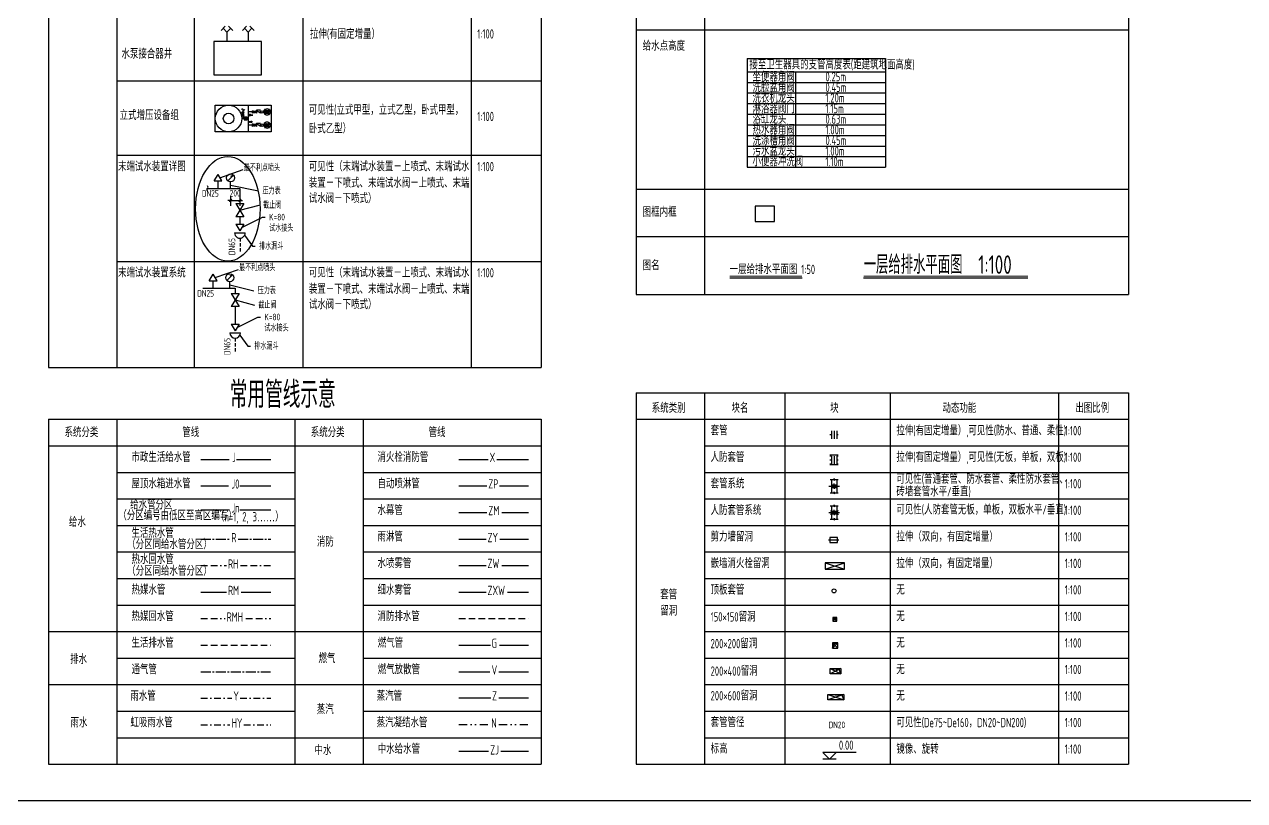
# Model space of a CAD drawing. Header units: millimetres. Extents: x -104227 to 2378000, y -101687 to 2248640.
# Drawn here: x -59364 to -13395, y -101687 to -72433 of the extents above; entities that cross this region are included whole.
import ezdxf

# ---------------------------------------------------------------- set-up
doc = ezdxf.new("R2010")
doc.units = ezdxf.units.MM
doc.header["$LTSCALE"] = 500
for name, pattern in [('BORDER', [1.75, 0.5, -0.25, 0.5, -0.25, 0, -0.25]), ('CENTER2', [1.125, 0.75, -0.125, 0.125, -0.125]), ('DASHDOT', [1, 0.5, -0.25, 0, -0.25]), ('DASHED', [0.75, 0.5, -0.25]), ('DIVIDE3', [1.579, 0.625, -0.318, 0, -0.318, 0, -0.318])]:
    doc.linetypes.add(name, pattern=pattern)
doc.layers.get('DEFPOINTS').update_dxf_attribs({"color": 9})
for name, color, linetype in [('W-BUSH', 231, 'Continuous'), ('W-BUSH-NOTE', 231, 'Continuous'), ('W-DRAI-DOME-PIPE', 4, 'DASHED'), ('W-DRAI-NOTE', 50, 'Continuous'), ('W-DRAI-VENT-PIPE', 5, 'CENTER2'), ('W-EQPM', 40, 'Continuous'), ('W-FRPT-DRAI-PIPE', 4, 'DASHED'), ('W-FRPT-HYDT-EQPM', 60, 'Continuous'), ('W-FRPT-HYDT-PIPE', 1, 'Continuous'), ('W-FRPT-NOTE', 60, 'Continuous'), ('W-FRPT-SPRL-EQPM', 60, 'Continuous'), ('W-FRPT-SPRL-PIPE', 2, 'Continuous'), ('W-GAS-NOTE', 200, 'Continuous'), ('W-GAS-PIPE', 2, 'Continuous'), ('W-HOLE', 231, 'Continuous'), ('W-NOTE', 40, 'Continuous'), ('W-NOTE-NAME', 40, 'Continuous'), ('W-RAIN-NOTE', 60, 'Continuous'), ('W-RAIN-PIPE', 6, 'DASHDOT'), ('W-RECL-PIPE', 6, 'Continuous'), ('W-WSUP-COOL-PIPE', 3, 'Continuous'), ('W-WSUP-HOT-PIPE', 6, 'CENTER2'), ('W-WSUP-HOTI-PIPE', 2, 'Continuous'), ('W-WSUP-HOTR-PIPE', 2, 'BORDER'), ('W-WSUP-NOTE', 40, 'Continuous')]:
    doc.layers.add(name, color=color, linetype=linetype)
doc.styles.add('TH-STYLE1', font='', dxfattribs={"width": 0.8})
doc.styles.add('TH-STYLE3', font='tssdeng.shx', dxfattribs={"width": 0.7, "bigfont": 'tssdchn.shx'})
doc.styles.get('TH-STYLE1').set_extended_font_data('SimSun')
doc.dimstyles.new('TH-DIM100-W', dxfattribs={"dimscale": 100, "dimtxt": 2.5, "dimasz": 1, "dimexe": 2, "dimexo": 3, "dimgap": 1.5, "dimtad": 1, "dimdec": 0, "dimdsep": 46, "dimtxsty": 'TH-STYLE1', "dimblk1": 'ARCHTICK', "dimblk2": 'ARCHTICK', "dimsah": 1, "dimcen": -1, "dimclrd": 256, "dimclre": 256, "dimclrt": 256, "dimazin": 0, "dimtfac": 1, "dimtdec": 0, "dimtix": 1, "dimtmove": 2, "dimatfit": 0, "dimfxl": 2, "dimtolj": 1, "dimtzin": 0, "dimlwd": -1, "dimlwe": -1, "dimarcsym": 0})

# ---------------------------------------------------------------- blocks, each defined once
blk = doc.blocks.new('*U167')
at = {"layer": 'W-NOTE'}
blk.add_lwpolyline([(0, 0), (726, 0), (726, 574), (0, 574)], close=True, dxfattribs=at)
blk = doc.blocks.new('*U174')
for p, q in [((438, 581), (279, 422)), ((500, 360), (359, 501)), ((500, 360), (641, 501)), ((562, 581), (721, 422)), ((1238, 581), (1079, 422)), ((1300, 360), (1159, 501)), ((1300, 360), (1441, 501)), ((1362, 581), (1521, 422))]:
    blk.add_line(p, q)
blk.add_lwpolyline([(0, -1250), (1800, -1250), (1800, 0), (0, 0)], close=True)
at = {"layer": 'W-FRPT-HYDT-PIPE'}
for p, q in [((500, 360), (500, 0)), ((1300, 360), (1300, 0))]:
    blk.add_line(p, q, dxfattribs=at)
blk = doc.blocks.new('200×400留洞')
at = {"layer": 'DEFPOINTS'}
for p, q in [((400, 0), (0, -200)), ((0, 0), (400, -200))]:
    blk.add_line(p, q, dxfattribs=at)
at = {"layer": 'W-HOLE'}
for p in [(400, 0), (0, -200)]:
    blk.add_line(p, (60, -30), dxfattribs=at)
blk.add_lwpolyline([(0, -200), (400, -200), (400, 0), (0, 0)], close=True, dxfattribs=at)
blk = doc.blocks.new('150×150留洞')
at = {"layer": 'DEFPOINTS'}
for p, q in [((-75, 75), (75, -75)), ((-75, -75), (75, 75))]:
    blk.add_line(p, q, dxfattribs=at)
at = {"layer": 'W-HOLE'}
for p, q in [((-37.5, 37.5), (-75, -75)), ((75, 75), (-37.5, 37.5))]:
    blk.add_line(p, q, dxfattribs=at)
blk.add_lwpolyline([(-75, -75), (75, -75), (75, 75), (-75, 75)], close=True, dxfattribs=at)
blk = doc.blocks.new('200×200留洞')
at = {"layer": 'DEFPOINTS'}
for p, q in [((100, 100), (-100, -100)), ((-100, 100), (100, -100))]:
    blk.add_line(p, q, dxfattribs=at)
at = {"layer": 'W-HOLE'}
for p in [(-100, -100), (100, 100)]:
    blk.add_line(p, (-50, 50), dxfattribs=at)
blk.add_lwpolyline([(-100, -100), (100, -100), (100, 100), (-100, 100)], close=True, dxfattribs=at)
blk = doc.blocks.new('*U165')
blk.add_lwpolyline([(0, -75), (300, -75), (300, 125), (0, 125)], close=True)
at = {"layer": 'DEFPOINTS'}
blk.add_line((-50, 25), (350, 25), dxfattribs=at)
blk = doc.blocks.new('200×600留洞')
at = {"layer": 'DEFPOINTS'}
for p, q in [((0, 0), (600, -200)), ((600, 0), (0, -200))]:
    blk.add_line(p, q, dxfattribs=at)
at = {"layer": 'W-HOLE'}
for p in [(0, 0), (600, -200)]:
    blk.add_line(p, (537, -21), dxfattribs=at)
blk.add_lwpolyline([(600, -200), (0, -200), (0, 0), (600, 0)], close=True, dxfattribs=at)
blk = doc.blocks.new('*U166')
at = {"layer": 'W-HOLE'}
for p, q in [((0, 0), (730, -240)), ((0, 0), (0, -240)), ((730, 0), (0, 0)), ((0, -240), (730, 0)), ((0, -240), (730, -240)), ((730, -240), (730, 0))]:
    blk.add_line(p, q, dxfattribs=at)
blk = doc.blocks.new('顶板套管')
at = {"layer": 'W-BUSH'}
blk.add_circle((0, 0), 75, dxfattribs=at)
blk = doc.blocks.new('*U302')
at = {"layer": 'W-BUSH-NOTE', "style": 'TH-STYLE3', "width": 0.7}
blk.add_text('DN20', height=250, dxfattribs=at).set_placement((53, 51))
blk = doc.blocks.new('_ArchTick')
at = {"color": 0, "linetype": 'ByBlock', "const_width": 0.4}
blk.add_lwpolyline([(-0.5, -0.5), (0.5, 0.5)], dxfattribs=at)
blk = doc.blocks.new('标高符号')
for p, q in [((1250, 250), (0, 250)), ((250, 0), (0, 250)), ((500, 0), (0, 0)), ((250, 0), (500, 250))]:
    blk.add_line(p, q)
blk = doc.blocks.new('闸阀')
for p, q in [((0, 90), (0, -90)), ((0, 90), (300, -90)), ((0, -90), (300, 90)), ((150, 90), (150, -90)), ((300, 90), (300, -90))]:
    blk.add_line(p, q)
blk = doc.blocks.new('立式泵')
at = {"linetype": 'Continuous'}
h = blk.add_hatch(dxfattribs=at)
h.set_pattern_fill('NET', color=8, scale=270, angle=-270, style=0)
h.set_pattern_definition([(90, (-658012.705, -679308.226), (-33.75, -4e-11), []), (180, (-658012.705, -679308.226), (4e-11, -33.75), [])])
edge = h.paths.add_edge_path()
edge.add_arc((255, 0), 122, 0, 360)
at = {"color": 7, "linetype": 'Continuous'}
for p, q in [((0, 98), (16, 98)), ((0, -98), (0, 98)), ((0, -98), (0, 98)), ((16, -98), (16, 98)), ((16, -98), (16, 98)), ((142, 45), (16, 67)), ((84, 185), (70, 171)), ((84, 185), (70, 171)), ((75, 135), (70, 171)), ((75, 135), (70, 171)), ((83, 176), (79, 172)), ((83, 176), (79, 172)), ((79, 172), (80, 166)), ((79, 172), (80, 166)), ((80, 166), (86, 165)), ((80, 166), (86, 165)), ((88, 174), (83, 176)), ((88, 174), (83, 176)), ((120, 180), (84, 185)), ((120, 180), (84, 185)), ((86, 165), (90, 169)), ((86, 165), (90, 169)), ((90, 169), (88, 174)), ((90, 169), (88, 174)), ((158, 112), (143, 97)), ((158, 112), (143, 97)), ((143, 97), (156, 71)), ((143, 97), (156, 71)), ((156, 102), (152, 98)), ((156, 102), (152, 98)), ((152, 98), (154, 93)), ((152, 98), (154, 93)), ((154, 93), (159, 91)), ((154, 93), (159, 91)), ((162, 101), (156, 102)), ((162, 101), (156, 102)), ((184, 99), (158, 112)), ((184, 99), (158, 112)), ((159, 91), (163, 95)), ((159, 91), (163, 95)), ((163, 95), (162, 101)), ((163, 95), (162, 101)), ((352, 112), (325, 99)), ((352, 112), (325, 99)), ((348, 101), (346, 96)), ((348, 101), (346, 96)), ((346, 96), (350, 91)), ((346, 96), (350, 91)), ((353, 103), (348, 101)), ((353, 103), (348, 101)), ((350, 91), (356, 93)), ((350, 91), (356, 93)), ((366, 97), (352, 112)), ((366, 97), (352, 112)), ((357, 98), (353, 103)), ((357, 98), (353, 103)), ((354, 71), (366, 97)), ((354, 71), (366, 97)), ((356, 93), (357, 98)), ((356, 93), (357, 98)), ((368, 45), (499, 67)), ((390, 180), (425, 185)), ((390, 180), (425, 185)), ((421, 175), (420, 169)), ((421, 175), (420, 169)), ((420, 169), (424, 165)), ((420, 169), (424, 165)), ((427, 176), (421, 175)), ((427, 176), (421, 175)), ((424, 165), (429, 167)), ((424, 165), (429, 167)), ((440, 171), (425, 185)), ((440, 171), (425, 185)), ((431, 172), (427, 176)), ((431, 172), (427, 176)), ((429, 167), (431, 172)), ((429, 167), (431, 172)), ((435, 135), (440, 171)), ((435, 135), (440, 171)), ((491, 83), (491, 67)), ((491, 83), (499, 83)), ((491, 83), (499, 83)), ((491, 83), (491, 67)), ((491, 78), (499, 78)), ((491, 78), (499, 78)), ((491, 72), (499, 72)), ((491, 72), (499, 72)), ((491, 67), (499, 67)), ((491, 67), (499, 67)), ((491, 55), (499, 55)), ((491, 55), (491, 40)), ((491, 55), (491, 40)), ((491, 55), (499, 55)), ((491, 51), (499, 51)), ((491, 51), (499, 51)), ((491, 44), (499, 44)), ((491, 44), (499, 44)), ((491, 40), (499, 40)), ((491, 40), (499, 40)), ((491, 8), (499, 8)), ((491, -8), (491, 8)), ((491, -8), (491, 8)), ((491, 8), (499, 8)), ((491, 3), (499, 3)), ((491, 3), (499, 3)), ((499, -98), (499, 98)), ((499, -98), (499, 98)), ((515, -98), (515, 98)), ((515, -98), (515, 98)), ((0, -98), (16, -98)), ((142, -45), (16, -67)), ((75, -135), (70, -171)), ((75, -135), (70, -171)), ((70, -171), (84, -185)), ((70, -171), (84, -185)), ((80, -167), (79, -172)), ((80, -167), (79, -172)), ((79, -172), (83, -176)), ((79, -172), (83, -176)), ((86, -165), (80, -167)), ((86, -165), (80, -167)), ((83, -176), (88, -175)), ((83, -176), (88, -175)), ((120, -180), (84, -185)), ((120, -180), (84, -185)), ((90, -169), (86, -165)), ((90, -169), (86, -165)), ((88, -175), (90, -169)), ((88, -175), (90, -169)), ((156, -71), (143, -97)), ((156, -71), (143, -97)), ((143, -97), (158, -112)), ((143, -97), (158, -112)), ((154, -93), (152, -98)), ((154, -93), (152, -98)), ((152, -98), (156, -103)), ((152, -98), (156, -103)), ((159, -91), (154, -93)), ((159, -91), (154, -93)), ((156, -103), (162, -101)), ((156, -103), (162, -101)), ((158, -112), (184, -99)), ((158, -112), (184, -99)), ((163, -96), (159, -91)), ((163, -96), (159, -91)), ((162, -101), (163, -96)), ((162, -101), (163, -96)), ((325, -99), (352, -112)), ((325, -99), (352, -112)), ((350, -91), (346, -95)), ((350, -91), (346, -95)), ((346, -95), (348, -101)), ((346, -95), (348, -101)), ((348, -101), (353, -102)), ((348, -101), (353, -102)), ((356, -93), (350, -91)), ((356, -93), (350, -91)), ((352, -112), (366, -97)), ((352, -112), (366, -97)), ((353, -102), (357, -98)), ((353, -102), (357, -98)), ((366, -97), (354, -71)), ((366, -97), (354, -71)), ((357, -98), (356, -93)), ((357, -98), (356, -93)), ((368, -45), (499, -67)), ((390, -180), (425, -185)), ((390, -180), (425, -185)), ((424, -165), (420, -169)), ((424, -165), (420, -169)), ((420, -169), (421, -174)), ((420, -169), (421, -174)), ((421, -174), (427, -176)), ((421, -174), (427, -176)), ((429, -166), (424, -165)), ((429, -166), (424, -165)), ((425, -185), (440, -171)), ((425, -185), (440, -171)), ((427, -176), (431, -172)), ((427, -176), (431, -172)), ((431, -172), (429, -166)), ((431, -172), (429, -166)), ((435, -135), (440, -171)), ((435, -135), (440, -171)), ((491, -3), (499, -3)), ((491, -3), (499, -3)), ((491, -8), (499, -8)), ((491, -8), (499, -8)), ((491, -55), (491, -40)), ((491, -40), (499, -40)), ((491, -40), (499, -40)), ((491, -55), (491, -40)), ((491, -44), (499, -44)), ((491, -44), (499, -44)), ((491, -51), (499, -51)), ((491, -51), (499, -51)), ((491, -55), (499, -55)), ((491, -55), (499, -55)), ((491, -67), (499, -67)), ((491, -83), (491, -67)), ((491, -83), (491, -67)), ((491, -67), (499, -67)), ((491, -72), (499, -72)), ((491, -72), (499, -72)), ((491, -78), (499, -78)), ((491, -78), (499, -78)), ((491, -83), (499, -83)), ((491, -83), (499, -83))]:
    blk.add_line(p, q, dxfattribs=at)
for centre, radius in [((84, 170), 4.96), ((84, 170), 4.96), ((84, 170), 3.24), ((84, 170), 3.24), ((255, 0), 122), ((255, 0), 122), ((158, 97), 4.96), ((158, 97), 4.96), ((158, 97), 3.24), ((158, 97), 3.24), ((352, 97), 4.96), ((352, 97), 4.96), ((352, 97), 3.24), ((352, 97), 3.24), ((425, 171), 4.96), ((425, 171), 4.96), ((425, 171), 3.24), ((425, 171), 3.24), ((84, -171), 4.96), ((84, -171), 4.96), ((84, -171), 3.24), ((84, -171), 3.24), ((158, -97), 4.96), ((158, -97), 4.96), ((158, -97), 3.24), ((158, -97), 3.24), ((352, -97), 4.96), ((352, -97), 4.96), ((352, -97), 3.24), ((352, -97), 3.24), ((425, -170), 4.96), ((425, -170), 4.96), ((425, -170), 3.24), ((425, -170), 3.24)]:
    blk.add_circle(centre, radius, dxfattribs=at)
for start, end in [(16.05611, 163.75715), (16.05611, 163.75715), (196.24659, 343.94389), (196.24659, 343.94389)]:
    blk.add_arc((255, 0), 225, start, end, dxfattribs=at)
blk = doc.blocks.new('可曲绕橡胶接头')
for p, q in [((0, 90), (0, -90)), ((240, 90), (240, -90))]:
    blk.add_line(p, q)
blk.add_circle((120, 0), 90)
blk = doc.blocks.new('止回阀')
for p, q in [((0, 126), (300, 126)), ((0, 90), (0, -90)), ((0, -90), (300, 90)), ((300, 126), (150, 150)), ((300, 90), (300, -90))]:
    blk.add_line(p, q)
blk = doc.blocks.new('断线')
for centre, start, end in [((-31, -21), 34.253, 147.6552), ((31, 21), 214.253, 327.6552)]:
    blk.add_arc(centre, 38.1, start, end)
blk = doc.blocks.new('电接点压力表')
for p, q in [((53, 328), (-53, 222)), ((53, 328), (-2, 295)), ((0, 200), (0, 0)), ((0, 100), (60, 100)), ((60, 100), (60, 30)), ((111, 245), (69, 245)), ((75, 275), (111, 275)), ((111, 275), (111, 245))]:
    blk.add_line(p, q)
blk.add_circle((0, 275), 75)
blk = doc.blocks.new('蝶阀')
h = blk.add_hatch(color=256)
h.paths.add_polyline_path([(151, -19, 0.135933), (156, 0, 0.760667), (89, 19)])
h.paths.add_polyline_path([(89, 19, 0.135933), (84, 0, 0.760667), (151, -19)])
blk.add_line((0, 90), (240, -90))
blk.add_lwpolyline([(0, -90), (240, -90), (240, 90), (0, 90)], close=True)
blk.add_circle((120, 0), 36)
blk = doc.blocks.new('立式增压设备（甲）')
at = {"layer": 'W-EQPM'}
blk.add_lwpolyline([(3425733, -1114444), (3427833, -1114444), (3427833, -1115444), (3425733, -1115444)], close=True, dxfattribs=at)
for radius in [500, 200]:
    blk.add_circle((3426233, -1114944), radius, dxfattribs=at)
at = {"layer": 'W-FRPT-HYDT-EQPM'}
for p, q in [((3427024, -1114817), (3426983, -1114817)), ((3427087, -1114817), (3427024, -1114780)), ((3427024, -1114854), (3427024, -1114780)), ((3427087, -1114817), (3427024, -1114854)), ((3427087, -1114817), (3427142, -1114817)), ((3427103, -1114788), (3427103, -1114845)), ((3427126, -1114788), (3427126, -1114845))]:
    blk.add_line(p, q, dxfattribs=at)
at = {"layer": 'W-FRPT-HYDT-PIPE'}
for p, q in [((3426777, -1114697), (3426777, -1114607)), ((3426983, -1115444), (3426983, -1114444)), ((3427133, -1114694), (3426983, -1114694)), ((3427810, -1114694), (3427833, -1114694)), ((3426733, -1114944), (3426817, -1114944)), ((3426777, -1114847), (3426777, -1114944)), ((3426937, -1114944), (3426983, -1114944)), ((3427133, -1115194), (3426983, -1115194)), ((3427810, -1115194), (3427833, -1115194))]:
    blk.add_line(p, q, dxfattribs=at)
at = {"layer": 'W-EQPM', "xscale": 0.5, "yscale": 0.5, "zscale": 0.5, "rotation": 180}
for p in [(3427810, -1114694), (3427810, -1115194)]:
    blk.add_blockref('立式泵', p, dxfattribs=at)
at = {"layer": 'W-FRPT-HYDT-EQPM'}
for name, p, xscale, yscale, zscale, rotation in [('闸阀', (3426777, -1114847), 0.5, 0.5, 0.5, 90), ('闸阀', (3427283, -1114694), 0.5, 0.5, 0.5, 180), ('可曲绕橡胶接头', (3427553, -1114694), 0.5, 0.5, 0.5, 180), ('蝶阀', (3426937, -1114944), 0.5, 0.5, 0.5, 180), ('电接点压力表', (3426983, -1115068), 0.3839999999909196, 0.3839999999909196, 0.3839999999909196, 270), ('闸阀', (3427283, -1115194), 0.5, 0.5, 0.5, 180), ('可曲绕橡胶接头', (3427553, -1115194), 0.5, 0.5, 0.5, 180)]:
    blk.add_blockref(name, p, dxfattribs=dict(at, xscale=xscale, yscale=yscale, zscale=zscale, rotation=rotation))
at = {"layer": 'W-FRPT-HYDT-EQPM', "xscale": -0.5, "yscale": 0.5, "zscale": 0.5}
for p in [(3427433, -1114694), (3427433, -1115194)]:
    blk.add_blockref('止回阀', p, dxfattribs=at)
at = {"layer": 'W-FRPT-NOTE'}
blk.add_blockref('断线', (3426777, -1114607), dxfattribs=at)
blk = doc.blocks.new('*U243')
at = {"layer": 'W-EQPM'}
blk.add_blockref('立式增压设备（甲）', (-3425598, 1115538), dxfattribs=at)
blk = doc.blocks.new('*U270')
for p, q in [((-100, 0), (-100, -300)), ((100, 0), (100, -300)), ((-100, -150), (-160, -150)), ((160, -150), (100, -150))]:
    blk.add_line(p, q)
at = {"layer": 'DEFPOINTS'}
blk.add_line((0, 0), (0, -300), dxfattribs=at)
blk = doc.blocks.new('*U271')
at = {"layer": 'W-NOTE'}
blk.add_lwpolyline([(0, 0), (1146, 0), (1146, 574), (0, 574)], close=True, dxfattribs=at)
blk = doc.blocks.new('*U282')
for p, q in [((-50, 250), (0, 250)), ((0, 250), (0, -249)), ((0, 250), (81, 250)), ((0, 50), (200, 50)), ((100, 290), (81, 250)), ((100, 290), (100, 210)), ((100, 210), (119, 250)), ((100, 50), (100, 100)), ((119, 250), (200, 250)), ((200, 250), (200, -250)), ((200, 250), (250, 250)), ((-50, -250), (0, -250)), ((0, -50), (200, -50)), ((0, -250), (81, -250)), ((100, -210), (81, -250)), ((100, -50), (100, -100)), ((100, -210), (100, -290)), ((100, -290), (119, -250)), ((119, -250), (200, -250)), ((200, -250), (250, -250))]:
    blk.add_line(p, q)
at = {"layer": 'DEFPOINTS'}
blk.add_line((-100, 0), (300, 0), dxfattribs=at)
blk = doc.blocks.new('*U276')
for p, q in [((160, 30), (-160, 30)), ((-100, 0), (-160, 0)), ((-100, 0), (-100, -300)), ((100, 0), (100, -300)), ((160, 0), (100, 0)), ((-100, -150), (-160, -150)), ((-100, -300), (-160, -300)), ((160, -330), (-160, -330)), ((160, -150), (100, -150)), ((160, -300), (100, -300))]:
    blk.add_line(p, q)
at = {"layer": 'DEFPOINTS'}
blk.add_line((0, 0), (0, -300), dxfattribs=at)
blk = doc.blocks.new('*U274')
for p, q in [((-50, 250), (0, 250)), ((-30, 80), (-30, 50)), ((-30, 50), (230, 50)), ((0, 250), (0, -249)), ((0, 250), (81, 250)), ((100, 290), (81, 250)), ((100, 290), (100, 210)), ((100, 210), (119, 250)), ((100, 50), (100, 100)), ((119, 250), (200, 250)), ((200, 250), (200, -250)), ((200, 250), (250, 250)), ((230, 80), (230, 50)), ((-50, -250), (0, -250)), ((-30, -50), (230, -50)), ((-30, -50), (-30, -80)), ((0, -250), (81, -250)), ((100, -210), (81, -250)), ((100, -50), (100, -100)), ((100, -210), (100, -290)), ((100, -290), (119, -250)), ((119, -250), (200, -250)), ((200, -250), (250, -250)), ((230, -50), (230, -80))]:
    blk.add_line(p, q)
at = {"layer": 'DEFPOINTS'}
blk.add_line((-100, 0), (300, 0), dxfattribs=at)
blk = doc.blocks.new('*D305')
at = {"transparency": 16777216}
for p, q in [((334, 503), (234, 503)), ((334, 661), (334, 303)), ((334, 503), (684, 503)), ((684, 661), (684, 303)), ((684, 503), (784, 503))]:
    blk.add_line(p, q, dxfattribs=at)
at = {"layer": 'DEFPOINTS', "color": 0, "transparency": 16777216}
for p in [(334, 961), (684, 961), (684, 503)]:
    blk.add_point(p, dxfattribs=at)
at = {"transparency": 16777216, "xscale": 100, "yscale": 100, "zscale": 100}
blk.add_blockref('_ArchTick', (334, 503), dxfattribs=at)
at = {"transparency": 16777216, "xscale": 100, "yscale": 100, "zscale": 100, "rotation": 180}
blk.add_blockref('_ArchTick', (684, 503), dxfattribs=at)
at = {"transparency": 16777216, "insert": (509, 778), "char_height": 250, "attachment_point": 5, "style": 'TH-STYLE3'}
blk.add_mtext('\\A1;200', dxfattribs=at)
blk = doc.blocks.new('*U306')
for p, q in [((-289, 1238), (-139, 1488)), ((11, 1238), (-139, 1488)), ((378, 1250), (590, 1462)), ((590, 1462), (480, 1413)), ((-289, 1238), (11, 1238)), ((834, 768), (534, 268)), ((534, 768), (834, 268)), ((534, 768), (834, 768)), ((834, 768), (834, 768)), ((834, 268), (534, 268)), ((534, -391), (684, -641)), ((534, -391), (834, -391)), ((834, -391), (684, -641))]:
    blk.add_line(p, q)
at = {"ltscale": 0.5}
blk.add_line((484, 961), (484, 1206), dxfattribs=at)
at = {"linetype": 'Continuous'}
blk.add_line((486, -718), (885, -718), dxfattribs=at)
blk.add_circle((484, 1356), 150)
blk.add_ellipse((686, -718), major_axis=(0, 200), ratio=1, start_param=1.570797, end_param=4.712389, dxfattribs=at)
at = {"layer": 'W-FRPT-DRAI-PIPE', "ltscale": 0.5}
blk.add_line((692, -918), (692, -1444), dxfattribs=at)
at = {"layer": 'W-FRPT-SPRL-PIPE', "ltscale": 0.5}
for p, q in [((-538, 961), (684, 961)), ((-139, 961), (-139, 1238)), ((684, 961), (684, 768)), ((684, 268), (684, -391))]:
    blk.add_line(p, q, dxfattribs=at)
at = {"style": 'TH-STYLE3', "width": 0.7}
blk.add_text('DN65', height=250, rotation=90, dxfattribs=at).set_placement((509, -1555))
at = {"char_height": 250, "attachment_point": 1, "style": 'TH-STYLE3'}
for s, insert in [('最不利点喷头', (832, 1859)), ('\\A1;压力表', (1537, 990)), ('\\A1;', (1967, 1271)), ('DN25', (-744, 895)), ('\\A1;截止阀', (1558, 450)), ('K=80\\P试水接头', (1787, 2)), ('\\A1;排水漏斗', (1409, -1097))]:
    blk.add_mtext(s, dxfattribs=dict(at, insert=insert))
blk.add_leader([(-64, 1363), (814, 1667)], dimstyle='TH-DIM100-W', override={"dimgap": 1.5, "dimtad": 0, "dimtxsty": 'TH-STYLE3'})
at = {"annotation_type": 0, "has_hookline": 1, "hookline_direction": 0}
for points, text_width in [([(484, 1084), (1387, 865)], 492), ([(684, 518), (1408, 325)], 482), ([(759, -516), (1537, -123), (1637, -123)], 670), ([(864, -808), (1159, -1222), (1259, -1222)], 666)]:
    blk.add_leader(points, dimstyle='TH-DIM100-W', override={"dimgap": 1.5, "dimtad": 0, "dimtxsty": 'TH-STYLE3'}, dxfattribs=dict(at, text_width=text_width))
blk = doc.blocks.new('*U304')
for p, q in [((-288.8, 1238), (-138.8, 1488)), ((11.2, 1238), (-138.8, 1488)), ((227.9, 1249.9), (440.1, 1462.1)), ((440.1, 1462.1), (329.8, 1412.6)), ((-288.8, 1238), (11.2, 1238)), ((834, 385.6), (534, -114.4)), ((534, 385.6), (834, -114.4)), ((534, 385.6), (834, 385.6)), ((834, 385.6), (834, 385.6)), ((834, -114.4), (534, -114.4)), ((534, -391), (684, -641)), ((534, -391), (834, -391)), ((834, -391), (684, -641))]:
    blk.add_line(p, q)
at = {"ltscale": 0.5}
blk.add_line((334, 961), (334, 1206), dxfattribs=at)
at = {"linetype": 'Continuous'}
blk.add_line((485.5, -718), (885.5, -718), dxfattribs=at)
blk.add_circle((334, 1356), 150)
blk.add_ellipse((232.7, 191.3), major_axis=(0, 1972.5), ratio=0.6156135)
blk.add_ellipse((685.5, -718), major_axis=(0, 200), ratio=1, start_param=1.5707968, end_param=4.7123895, dxfattribs=at)
at = {"layer": 'W-FRPT-DRAI-PIPE', "ltscale": 0.5}
blk.add_line((692.5, -918), (692.5, -1444), dxfattribs=at)
at = {"layer": 'W-FRPT-SPRL-PIPE', "ltscale": 0.5}
for p, q in [((-537.8, 961), (684, 961)), ((-138.8, 961), (-138.8, 1238)), ((684, 961), (684, 385.6)), ((684, -114.4), (684, -391))]:
    blk.add_line(p, q, dxfattribs=at)
at = {"xscale": 1.5, "yscale": 1.5, "zscale": 1.5, "rotation": 270}
blk.add_blockref('断线', (-537.8, 961), dxfattribs=at)
at = {"style": 'TH-STYLE3', "width": 0.7}
blk.add_text('DN65', height=250, rotation=90, dxfattribs=at).set_placement((509.3, -1555))
at = {"char_height": 250, "attachment_point": 1, "style": 'TH-STYLE3'}
for s, insert in [('最不利点喷头', (832.4, 1859.2)), ('\\A1;压力表', (1536.9, 989.7)), ('\\A1;', (1967, 1270.8)), ('DN25', (-744.2, 895.3)), ('\\A1;截止阀', (1558.1, 450.1)), ('K=80\\P试水接头', (1786.9, 1.6)), ('\\A1;排水漏斗', (1409.1, -1096.8))]:
    blk.add_mtext(s, dxfattribs=dict(at, insert=insert))
dim = blk.add_linear_dim(base=(684, 503.2), p1=(334, 961), p2=(684, 961), text='200', dimstyle='TH-DIM100-W', override={"dimtxsty": 'TH-STYLE3'})
dim.commit()
dim.dimension.update_dxf_attribs({"geometry": '*D305', "text_midpoint": (509, 778.2)})
blk.add_leader([(-63.8, 1363), (814.1, 1667)], dimstyle='TH-DIM100-W', override={"dimgap": 1.5, "dimtad": 0, "dimtxsty": 'TH-STYLE3'})
at = {"annotation_type": 0, "has_hookline": 1, "hookline_direction": 0}
for points, text_width in [([(334, 1083.5), (1386.9, 864.7)], 491.9), ([(684, 135.6), (1408.1, 325.1)], 482.3), ([(759, -516), (1536.9, -123.4), (1636.9, -123.4)], 669.7), ([(863.9, -808.5), (1159.1, -1221.8), (1259.1, -1221.8)], 665.6)]:
    blk.add_leader(points, dimstyle='TH-DIM100-W', override={"dimgap": 1.5, "dimtad": 0, "dimtxsty": 'TH-STYLE3'}, dxfattribs=dict(at, text_width=text_width))

msp = doc.modelspace()

# ---------------------------------------------------------------- linework, layer by layer
for p, q in [((-58455.27, -47364.75), (-58455.27, -85364.75)), ((-55878.26, -47364.75), (-55878.26, -85364.75)), ((-52965.82, -47364.75), (-52965.82, -85364.75)), ((-48880.18, -47364.75), (-48880.18, -85364.75)), ((-42535.53, -47364.75), (-42535.53, -85364.75)), ((-39899.01, -47364.75), (-39899.01, -85364.75)), ((-36320.25, -47364.75), (-36320.25, -82617.92)), ((-33743.24, -47364.75), (-33743.24, -82617.92)), ((-17763.99, -47364.75), (-17763.99, -82617.92)), ((-36320.25, -72642.74), (-17763.99, -72642.74)), ((-55878.26, -74564.75), (-39899.01, -74564.75)), ((-55878.26, -77364.75), (-39899.01, -77364.75)), ((-36320.25, -78642.74), (-17763.99, -78642.74)), ((-36320.25, -80426.31), (-17763.99, -80426.31)), ((-55878.26, -81364.75), (-39899.01, -81364.75)), ((-36320.25, -82617.92), (-17763.99, -82617.92)), ((-58455.27, -85364.75), (-39899.01, -85364.75)), ((-36320.25, -86317.15), (-17763.99, -86317.15)), ((-36320.25, -86317.15), (-36320.25, -100317.15)), ((-33743.24, -86317.15), (-33743.24, -100317.15)), ((-30719.17, -86317.15), (-30719.17, -100317.15)), ((-26745.16, -86317.15), (-26745.16, -100317.15)), ((-20400.51, -86317.15), (-20400.51, -100317.15)), ((-17763.99, -86317.15), (-17763.99, -100317.15)), ((-58455.27, -87317.15), (-39899.01, -87317.15)), ((-58455.27, -87317.15), (-58455.27, -100317.15)), ((-55878.26, -87317.15), (-55878.26, -100317.15)), ((-49177.14, -87317.15), (-49177.14, -100317.15)), ((-46600.13, -87317.15), (-46600.13, -100317.15)), ((-39899.01, -87317.15), (-39899.01, -100317.15)), ((-36320.25, -87317.15), (-17763.99, -87317.15)), ((-58455.27, -88317.15), (-49177.14, -88317.15)), ((-49177.14, -88317.15), (-39899.01, -88317.15)), ((-33743.24, -88317.15), (-17763.99, -88317.15)), ((-55878.26, -89317.15), (-49177.14, -89317.15)), ((-46600.13, -89317.15), (-39899.01, -89317.15)), ((-33743.24, -89317.15), (-17763.99, -89317.15)), ((-55878.26, -90317.15), (-49177.14, -90317.15)), ((-46600.13, -90317.15), (-39899.01, -90317.15)), ((-33743.24, -90317.15), (-17763.99, -90317.15)), ((-55878.26, -91317.15), (-49177.14, -91317.15)), ((-46600.13, -91317.15), (-39899.01, -91317.15)), ((-33743.24, -91317.15), (-17763.99, -91317.15)), ((-55878.26, -92317.15), (-49177.14, -92317.15)), ((-46600.13, -92317.15), (-39899.01, -92317.15)), ((-33743.24, -92317.15), (-17763.99, -92317.15)), ((-55878.26, -93317.15), (-49177.14, -93317.15)), ((-46600.13, -93317.15), (-39899.01, -93317.15)), ((-33743.24, -93317.15), (-17763.99, -93317.15)), ((-55878.26, -94317.15), (-49177.14, -94317.15)), ((-46600.13, -94317.15), (-39899.01, -94317.15)), ((-33743.24, -94317.15), (-17763.99, -94317.15)), ((-58455.27, -95317.15), (-49177.14, -95317.15)), ((-49177.14, -95317.15), (-39899.01, -95317.15)), ((-33743.24, -95317.15), (-17763.99, -95317.15)), ((-55878.26, -96317.15), (-49177.14, -96317.15)), ((-55878.26, -96317.15), (-49177.14, -96317.15)), ((-46600.13, -96317.15), (-39899.01, -96317.15)), ((-33743.24, -96317.15), (-17763.99, -96317.15)), ((-58455.27, -97317.15), (-49177.14, -97317.15)), ((-49177.14, -97317.15), (-39899.01, -97317.15)), ((-33743.24, -97317.15), (-17763.99, -97317.15)), ((-55878.26, -98317.15), (-49177.14, -98317.15)), ((-46600.13, -98317.15), (-39899.01, -98317.15)), ((-46600.13, -98317.15), (-39899.01, -98317.15)), ((-33743.24, -98317.15), (-17763.99, -98317.15)), ((-55878.26, -99317.15), (-49177.14, -99317.15)), ((-49177.14, -99317.15), (-39899.01, -99317.15)), ((-33743.24, -99317.15), (-17763.99, -99317.15)), ((-58455.27, -100317.15), (-39899.01, -100317.15)), ((-36320.25, -100317.15), (-17763.99, -100317.15))]:
    msp.add_line(p, q)
at = {"layer": 'W-DRAI-DOME-PIPE'}
msp.add_line((-52711.83, -95829.81), (-50076.69, -95829.81), dxfattribs=at)
at = {"layer": 'W-DRAI-VENT-PIPE'}
msp.add_line((-52711.83, -96829.81), (-50076.69, -96829.81), dxfattribs=at)
at = {"layer": 'W-FRPT-DRAI-PIPE'}
msp.add_line((-43001.56, -94829.81), (-40366.42, -94829.81), dxfattribs=at)
at = {"layer": 'W-FRPT-HYDT-PIPE'}
for p, q in [((-43001.56, -88829.81), (-41894.97, -88829.81)), ((-41562.06, -88829.81), (-40366.42, -88829.81))]:
    msp.add_line(p, q, dxfattribs=at)
at = {"layer": 'W-FRPT-SPRL-PIPE'}
for p, q in [((-43001.56, -89829.81), (-41937.39, -89829.81)), ((-41460.23, -89829.81), (-40366.42, -89829.81)), ((-43001.56, -90829.81), (-41937.77, -90829.81)), ((-41372.27, -90829.81), (-40366.42, -90829.81)), ((-43001.56, -91829.81), (-41966.85, -91829.81)), ((-41450.9, -91829.81), (-40366.42, -91829.81)), ((-43001.56, -92829.81), (-41968.55, -92829.81)), ((-41380.11, -92829.81), (-40366.42, -92829.81)), ((-43001.56, -93829.81), (-41968.55, -93829.81)), ((-41168.59, -93829.81), (-40366.42, -93829.81))]:
    msp.add_line(p, q, dxfattribs=at)
at = {"layer": 'W-GAS-PIPE'}
for p, q in [((-43001.56, -95829.81), (-41809.22, -95829.81)), ((-41470.47, -95829.81), (-40366.42, -95829.81)), ((-43001.56, -96829.81), (-41824.07, -96829.81)), ((-41491.99, -96829.81), (-40366.42, -96829.81))]:
    msp.add_line(p, q, dxfattribs=at)
at = {"layer": 'W-NOTE-NAME'}
for p, q in [((-32790.73, -81988.12), (-30066.1, -81988.12)), ((-27750.26, -81988.12), (-21558.78, -81988.12))]:
    msp.add_line(p, q, dxfattribs=at)
at = {"layer": 'W-NOTE-NAME', "const_width": 35}
for points in [[(-32790.73, -81918.12), (-30066.1, -81918.12)], [(-27750.26, -81918.12), (-21558.78, -81918.12)]]:
    msp.add_lwpolyline(points, dxfattribs=at)
at = {"layer": 'W-RAIN-PIPE'}
for p, q in [((-52711.83, -97829.81), (-51554.19, -97829.81)), ((-51230.85, -97829.81), (-50076.69, -97829.81)), ((-52711.83, -98829.81), (-51621.3, -98829.81)), ((-51099.18, -98829.81), (-50076.69, -98829.81))]:
    msp.add_line(p, q, dxfattribs=at)
at = {"layer": 'W-RECL-PIPE'}
for p, q in [((-43001.56, -99829.81), (-41877.35, -99829.81)), ((-41418.72, -99829.81), (-40366.42, -99829.81))]:
    msp.add_line(p, q, dxfattribs=at)
at = {"layer": 'W-WSUP-COOL-PIPE'}
for p, q in [((-52711.83, -88829.81), (-51650.59, -88829.81)), ((-51374.6, -88829.81), (-50076.69, -88829.81)), ((-52711.83, -89829.81), (-51675.08, -89829.81)), ((-51246.92, -89829.81), (-50076.69, -89829.81)), ((-52711.83, -90729.81), (-51675.08, -90729.81)), ((-51246.92, -90729.81), (-50076.69, -90729.81))]:
    msp.add_line(p, q, dxfattribs=at)
at = {"layer": 'W-WSUP-HOT-PIPE'}
for p, q in [((-52711.83, -91829.81), (-51619.51, -91829.81)), ((-51310.42, -91829.81), (-50076.69, -91829.81))]:
    msp.add_line(p, q, dxfattribs=at)
at = {"layer": 'W-WSUP-HOTI-PIPE'}
for p, q in [((-52711.83, -93829.81), (-51749.78, -93829.81)), ((-51194.78, -93829.81), (-50076.69, -93829.81)), ((-43001.56, -97817.15), (-41796.79, -97817.15)), ((-41496.3, -97817.15), (-40366.42, -97817.15))]:
    msp.add_line(p, q, dxfattribs=at)
at = {"layer": 'W-WSUP-HOTI-PIPE', "linetype": 'DIVIDE3'}
for p, q in [((-43001.56, -98817.15), (-41831.27, -98817.15)), ((-41494.72, -98817.15), (-40366.42, -98817.15))]:
    msp.add_line(p, q, dxfattribs=at)
at = {"layer": 'W-WSUP-HOTR-PIPE'}
for p, q in [((-52711.83, -92829.81), (-51749.41, -92829.81)), ((-51220.31, -92829.81), (-50076.69, -92829.81)), ((-52711.83, -94829.81), (-51801.98, -94829.81)), ((-51019.71, -94829.81), (-50076.69, -94829.81))]:
    msp.add_line(p, q, dxfattribs=at)
at = {"layer": 'W-WSUP-NOTE'}
for p, q in [((-32129.19, -73716.73), (-26928.89, -73716.73)), ((-32129.19, -73716.73), (-32129.19, -77817.87)), ((-26928.89, -73716.73), (-26928.89, -77817.87)), ((-32129.19, -74217.87), (-26928.89, -74217.87)), ((-30318.24, -74217.87), (-30318.24, -77817.87)), ((-32129.19, -74617.87), (-26928.89, -74617.87)), ((-32129.19, -75017.87), (-26928.89, -75017.87)), ((-32129.19, -75417.87), (-26928.89, -75417.87)), ((-32129.19, -75817.87), (-26928.89, -75817.87)), ((-32129.19, -76217.87), (-26928.89, -76217.87)), ((-32129.19, -76617.87), (-26928.89, -76617.87)), ((-32129.19, -77017.87), (-26928.89, -77017.87)), ((-32129.19, -77417.87), (-26928.89, -77417.87)), ((-32129.19, -77817.87), (-26928.89, -77817.87))]:
    msp.add_line(p, q, dxfattribs=at)

# ---------------------------------------------------------------- block references
msp.add_blockref('标高符号', (-29283.53, -100119.86))
at = {"layer": 'W-BUSH'}
for name, p in [('*U270', (-28861.69, -87747.31)), ('*U276', (-28861.69, -88701.51)), ('*U282', (-28951.99, -89835.37)), ('*U274', (-28951.99, -90830.84)), ('顶板套管', (-28861.06, -93783.39)), ('*U302', (-29120.68, -99008.89))]:
    msp.add_blockref(name, p, dxfattribs=at)
at = {"layer": 'W-EQPM'}
msp.add_blockref('*U243', (-52305.97, -76574.36), dxfattribs=at)
at = {"layer": 'W-FRPT-HYDT-EQPM'}
msp.add_blockref('*U174', (-52232.19, -73082.44), dxfattribs=at)
at = {"layer": 'W-FRPT-SPRL-EQPM'}
for name, p in [('*U304', (-51931.02, -79573.04)), ('*U306', (-52109.24, -83338.18))]:
    msp.add_blockref(name, p, dxfattribs=at)
at = {"layer": 'W-HOLE'}
for name, p in [('*U165', (-29025.7, -91890.27)), ('*U166', (-29202.08, -92728.56)), ('150×150留洞', (-28830.3, -94855.62)), ('200×200留洞', (-28822.95, -95835.9)), ('200×600留洞', (-29095.61, -97693.41))]:
    msp.add_blockref(name, p, dxfattribs=at)
at = {"layer": 'W-HOLE', "xscale": -1}
msp.add_blockref('200×400留洞', (-28605.91, -96710.46), dxfattribs=at)
at = {"layer": 'W-NOTE', "xscale": 100, "yscale": 100, "zscale": 100}
msp.add_blockref('*U271', (-104227.21, -101687.21), dxfattribs=at)
at = {"layer": 'W-NOTE'}
msp.add_blockref('*U167', (-31832.67, -79856.38), dxfattribs=at)

# ---------------------------------------------------------------- texts
at = {"style": 'TH-STYLE3', "width": 0.7}
msp.add_text('0.00', height=350, dxfattribs=at).set_placement((-28676.77, -99772.81))
at = {"layer": 'W-DRAI-NOTE', "style": 'TH-STYLE3', "width": 0.7}
msp.add_text('ZJ', height=350, dxfattribs=at).set_placement((-41814.79, -99951.08))
at = {"layer": 'W-FRPT-NOTE', "style": 'TH-STYLE3', "width": 0.7}
for s, p in [('X', (-41836.54, -88927.8)), ('ZP', (-41885.16, -89924.41)), ('ZM', (-41885.16, -90929.92)), ('ZY', (-41914.62, -91947.97)), ('ZW', (-41914.62, -92922.77)), ('ZXW', (-41914.62, -93940.46))]:
    msp.add_text(s, height=350, dxfattribs=at).set_placement(p)
at = {"layer": 'W-GAS-NOTE', "style": 'TH-STYLE3', "width": 0.7}
for s, p in [('G', (-41761.5, -95929.55)), ('V', (-41761.5, -96940.42))]:
    msp.add_text(s, height=350, dxfattribs=at).set_placement(p)
at = {"layer": 'W-NOTE', "style": 'TH-STYLE3', "width": 0.7}
for s, p in [('拉伸(有固定增量）', (-48604.34, -72974.31)), ('1:100', (-42304.1, -72967.64)), ('给水点高度', (-36070.17, -73421.19)), ('水泵接合器井', (-55707.2, -73721.23)), ('立式增压设备组', (-55774.56, -76033.52)), ('可见性(立式甲型，立式乙型，卧式甲型，', (-48648.75, -75835.25)), ('1:100', (-42304.1, -76076.31)), ('卧式乙型）', (-48648.75, -76535.25)), ('末端试水装置详图', (-55836.94, -77967.64)), ('可见性（末端试水装置－上喷式、末端试水', (-48648.75, -77967.64)), ('1:100', (-42304.1, -77967.64)), ('装置－下喷式、末端试水阀－上喷式、末端', (-48648.75, -78586.06)), ('试水阀－下喷式）', (-48648.75, -79165.82)), ('图框内框', (-36070.17, -79683.42)), ('图名', (-36070.17, -81693.26)), ('末端试水装置系统', (-55836.94, -81967.64)), ('可见性（末端试水装置－上喷式、末端试水', (-48648.75, -81967.64)), ('1:100', (-42304.1, -81967.64)), ('装置－下喷式、末端试水阀－上喷式、末端', (-48648.75, -82586.06)), ('试水阀－下喷式）', (-48648.75, -83165.82)), ('系统类别', (-35730.65, -87070.41)), ('块名', (-32724.48, -87070.41)), ('块', (-29009.59, -87070.41)), ('动态功能', (-24776.38, -87070.41)), ('出图比例', (-19772.61, -87070.41)), ('系统分类', (-57852.88, -87983.47)), ('管线', (-53414.15, -87983.47)), ('系统分类', (-48574.75, -87983.47)), ('管线', (-44136.02, -87983.47)), ('套管', (-33511.81, -87920.04)), ('拉伸(有固定增量）,可见性(防水、普通、柔性)', (-26513.73, -87920.04)), ('1:100', (-20169.07, -87920.04)), ('市政生活给水管', (-55329.72, -88920.04)), ('消火栓消防管', (-46060.85, -88920.04)), ('人防套管', (-33511.81, -88920.04)), ('拉伸(有固定增量）,可见性(无板，单板，双板)', (-26513.73, -88920.04)), ('1:100', (-20169.07, -88920.04)), ('屋顶水箱进水管', (-55329.72, -89920.04)), ('自动喷淋管', (-46060.85, -89920.04)), ('套管系统', (-33511.81, -89920.04)), ('可见性(普通套管、防水套管、柔性防水套管、', (-26513.73, -89746.06)), ('1:100', (-20169.07, -89920.04)), ('砖墙套管水平/垂直)', (-26513.73, -90222.16)), ('给水管分区', (-55379.6, -90710.9)), ('水幕管', (-46060.85, -90920.04)), ('人防套管系统', (-33511.81, -90920.04)), ('可见性(人防套管无板，单板，双板水平/垂直)', (-26513.73, -90900.94)), ('给水', (-57686.91, -91368.34)), ('（分区编号由低区至高区编写）', (-55825.58, -91117.29)), ('（n=1, 2, 3……）', (-52146.52, -91164.07)), ('1:100', (-20169.07, -90920.04)), ('生活热水管', (-55329.72, -91782.18)), ('（分区同给水管分区）', (-55490.73, -92206.03)), ('消防', (-48343.1, -92110.9)), ('雨淋管', (-46060.85, -91920.04)), ('剪力墙留洞', (-33511.81, -91920.04)), ('拉伸（双向，有固定增量）', (-26513.73, -91920.04)), ('1:100', (-20169.07, -91920.04)), ('热水回水管', (-55329.72, -92768.21)), ('（分区同给水管分区）', (-55490.73, -93208.84)), ('水喷雾管', (-46060.85, -92920.04)), ('嵌墙消火栓留洞', (-33511.81, -92920.04)), ('拉伸（双向，有固定增量）', (-26513.73, -92920.04)), ('1:100', (-20169.07, -92920.04)), ('热媒水管', (-55329.72, -93920.04)), ('细水雾管', (-46060.85, -93920.04)), ('套管 ', (-35409.45, -94100.51)), ('顶板套管', (-33511.81, -93920.04)), ('无', (-26513.73, -93920.04)), ('1:100', (-20169.07, -93920.04)), ('热媒回水管', (-55329.72, -94920.04)), ('消防排水管', (-46060.85, -94920.04)), ('留洞', (-35409.45, -94711.98)), ('150×150留洞', (-33511.81, -94937.56)), ('无', (-26513.73, -94920.04)), ('1:100', (-20169.07, -94920.04)), ('生活排水管', (-55329.72, -95920.04)), ('燃气管', (-46051.59, -95920.04)), ('200×200留洞', (-33511.81, -95946.09)), ('无', (-26513.73, -95920.04)), ('1:100', (-20169.07, -95920.04)), ('排水', (-57641.67, -96533.87)), ('通气管', (-55329.72, -96920.04)), (' 燃气', (-48433.24, -96505.34)), ('燃气放散管', (-46051.59, -96920.04)), ('200×400留洞', (-33511.81, -96981.1)), ('无', (-26513.73, -96920.04)), ('1:100', (-20169.07, -96920.04)), ('雨水管', (-55370.23, -97920.04)), ('蒸汽管', (-46092.1, -97920.04)), ('200×600留洞', (-33511.81, -97910.13)), ('无', (-26513.73, -97920.04)), ('1:100', (-20169.07, -97920.04)), ('蒸汽', (-48348.06, -98426.69)), ('雨水', (-57626.19, -98926.69)), ('虹吸雨水管', (-55370.23, -98920.04)), ('蒸汽凝结水管', (-46092.1, -98920.04)), ('套管管径', (-33511.81, -98910.13)), ('可见性(De75~De160，DN20~DN200)', (-26513.73, -98920.04)), ('1:100', (-20169.07, -98920.04)), ('中水', (-48433.24, -99969.93)), ('中水给水管', (-46051.59, -99920.04)), ('标高', (-33511.81, -99910.13)), ('镜像、旋转', (-26513.73, -99920.04)), ('1:100', (-20169.07, -99920.04))]:
    msp.add_text(s, height=350, dxfattribs=at).set_placement(p)
at = {"layer": 'W-NOTE-NAME', "style": 'TH-STYLE3', "width": 0.7}
for s, height, p in [('一层给排水平面图  1:100', 700, (-27746.46, -81835.6)), ('一层给排水平面图 1:50', 350, (-32794.99, -81841.56)), ('常用管线示意', 1000, (-51625.78, -86886.54))]:
    msp.add_text(s, height=height, dxfattribs=at).set_placement(p)
at = {"layer": 'W-RAIN-NOTE', "style": 'TH-STYLE3', "width": 0.7}
for s, p in [('Y', (-51491.91, -97920.04)), ('HY', (-51559.02, -98936.98))]:
    msp.add_text(s, height=350, dxfattribs=at).set_placement(p)
at = {"layer": 'W-WSUP-NOTE', "style": 'TH-STYLE3', "width": 0.7}
for s, p in [('接至卫生器具的支管高度表(距建筑地面高度)', (-32051.31, -74129.57)), ('坐便器角阀', (-31933.05, -74580.15)), ('0.25m', (-29186.01, -74579)), ('洗脸盆角阀', (-31933.05, -74980.15)), ('0.45m', (-29186.01, -74979)), ('洗衣机龙头', (-31933.05, -75380.15)), ('1.20m', (-29186.01, -75379)), ('淋浴器阀门', (-31933.05, -75780.15)), ('浴缸龙头', (-31933.05, -76180.15)), ('1.15m', (-29186.01, -75779)), ('0.63m', (-29186.01, -76179)), ('热水器角阀', (-31933.05, -76580.15)), ('1.00m', (-29186.01, -76579)), ('洗涤槽角阀', (-31933.05, -76980.15)), ('0.45m', (-29186.01, -76979)), ('污水盆龙头', (-31933.05, -77380.15)), ('1.00m', (-29186.01, -77379)), ('小便器冲洗阀', (-31933.05, -77780.15)), ('1.10m', (-29186.01, -77779)), ('J', (-51540.76, -88930.13)), ('J0', (-51565.26, -89930.13)), ('Jn', (-51565.26, -90830.13)), ('R', (-51565.26, -91951.29)), ('RH', (-51695.15, -92942.31)), ('RM', (-51695.15, -93940.79)), ('RMH', (-51747.35, -94940.79)), ('Z', (-41744.57, -97913.12)), ('N', (-41774.2, -98936.73))]:
    msp.add_text(s, height=350, dxfattribs=at).set_placement(p)

doc.saveas('drawing.dxf')
